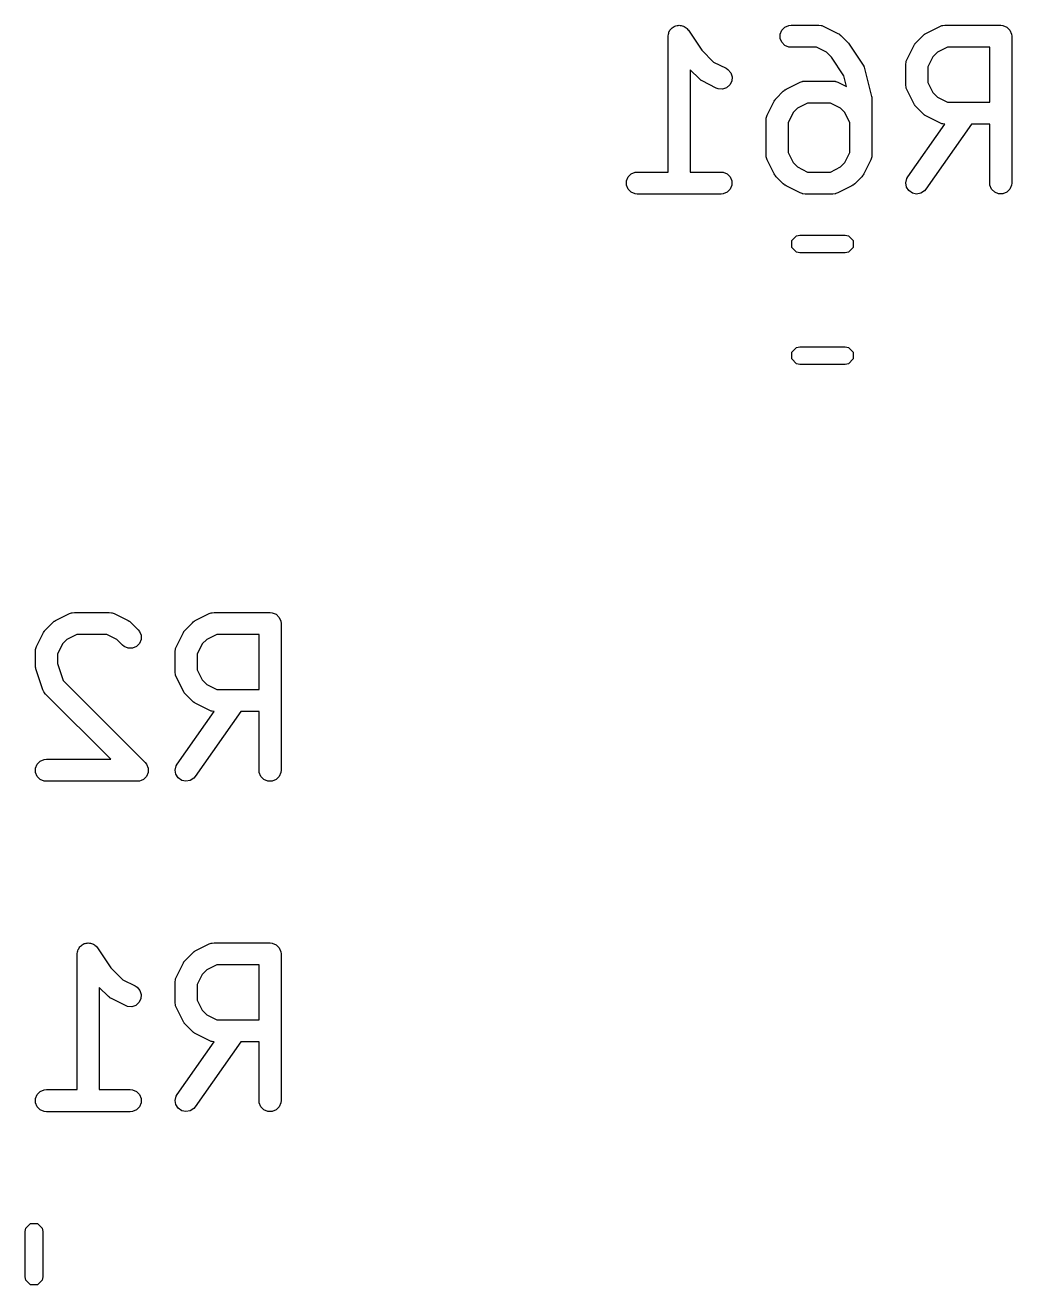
# Model space of a CAD drawing. Extents: x 1.23 to 7.71, y -3.08 to -0.87.
# Drawn here: x 5.2587 to 5.5232, y -2.085 to -1.7472 of the extents above; entities that cross this region are included whole.
import ezdxf

# ---------------------------------------------------------------- set-up
doc = ezdxf.new("R2010")
doc.units = 0
doc.header["$MEASUREMENT"] = 0
doc.layers.add('BLACK', color=7, linetype='CONTINUOUS')

msp = doc.modelspace()

# ---------------------------------------------------------------- linework, layer by layer
at = {"layer": 'BLACK', "linetype": 'CONTINUOUS'}
for p, q in [((5.43106, -1.75018), (5.43111, -1.74961)), ((5.43111, -1.74961), (5.43122, -1.74934)), ((5.43122, -1.74934), (5.43128, -1.74906)), ((5.43128, -1.74906), (5.43144, -1.74882)), ((5.43144, -1.74882), (5.43155, -1.74855)), ((5.43155, -1.74855), (5.43176, -1.74834)), ((5.43176, -1.74834), (5.43192, -1.7481)), ((5.43192, -1.7481), (5.43216, -1.74794)), ((5.43216, -1.74794), (5.43237, -1.74773)), ((5.43237, -1.74773), (5.43264, -1.74762)), ((5.43264, -1.74762), (5.43288, -1.74746)), ((5.43288, -1.74746), (5.43316, -1.7474)), ((5.43316, -1.7474), (5.43343, -1.74729)), ((5.43343, -1.74729), (5.43372, -1.74729)), ((5.43372, -1.74729), (5.43401, -1.74724)), ((5.43401, -1.74724), (5.43429, -1.74729)), ((5.43429, -1.74729), (5.43458, -1.74729)), ((5.43458, -1.74729), (5.43485, -1.74741)), ((5.43485, -1.74741), (5.43514, -1.74746)), ((5.43514, -1.74746), (5.43538, -1.74762)), ((5.43538, -1.74762), (5.43565, -1.74773)), ((5.43565, -1.74773), (5.43586, -1.74794)), ((5.43586, -1.74794), (5.4361, -1.7481)), ((5.4361, -1.7481), (5.43646, -1.74855)), ((5.43646, -1.74855), (5.43646, -1.74855)), ((5.43646, -1.74855), (5.43646, -1.74855)), ((5.43646, -1.74855), (5.43647, -1.74855)), ((5.43647, -1.74855), (5.44005, -1.75393)), ((5.46111, -1.74961), (5.46155, -1.74855)), ((5.46111, -1.75077), (5.46111, -1.74961)), ((5.46155, -1.74855), (5.46236, -1.74773)), ((5.46236, -1.74773), (5.46343, -1.74729)), ((5.46343, -1.74729), (5.464, -1.74724)), ((5.464, -1.74724), (5.4715, -1.74724)), ((5.4715, -1.74724), (5.47208, -1.74729)), ((5.47208, -1.74729), (5.47218, -1.74733)), ((5.47218, -1.74733), (5.47228, -1.74734)), ((5.47228, -1.74734), (5.47282, -1.74755)), ((5.47282, -1.74755), (5.47657, -1.74942)), ((5.47657, -1.74942), (5.47682, -1.74958)), ((5.47682, -1.74958), (5.47689, -1.74961)), ((5.47689, -1.74961), (5.47697, -1.74968)), ((5.49978, -1.74968), (5.49986, -1.74961)), ((5.49986, -1.74961), (5.49993, -1.74958)), ((5.49993, -1.74958), (5.50018, -1.74942)), ((5.50018, -1.74942), (5.50393, -1.74755)), ((5.50393, -1.74755), (5.50447, -1.74734)), ((5.50447, -1.74734), (5.50458, -1.74733)), ((5.50458, -1.74733), (5.50467, -1.74729)), ((5.50467, -1.74729), (5.50525, -1.74724)), ((5.50525, -1.74724), (5.52025, -1.74724)), ((5.52025, -1.74724), (5.52082, -1.74729)), ((5.52082, -1.74729), (5.52189, -1.74773)), ((5.52189, -1.74773), (5.5227, -1.74855)), ((5.5227, -1.74855), (5.52314, -1.74961)), ((5.52314, -1.74961), (5.5232, -1.75019)), ((5.43106, -1.75019), (5.43106, -1.75018)), ((5.43106, -1.78661), (5.43106, -1.75019)), ((5.43106, -1.75019), (5.43106, -1.75019)), ((5.43106, -1.75019), (5.43106, -1.75019)), ((5.46155, -1.75183), (5.46111, -1.75077)), ((5.46236, -1.75264), (5.46155, -1.75183)), ((5.46343, -1.75309), (5.46236, -1.75264)), ((5.47697, -1.74968), (5.47706, -1.74973)), ((5.47706, -1.74973), (5.47711, -1.74979)), ((5.47711, -1.74979), (5.47734, -1.74998)), ((5.47734, -1.74998), (5.47922, -1.75185)), ((5.47922, -1.75185), (5.47922, -1.75185)), ((5.47922, -1.75185), (5.47922, -1.75185)), ((5.47922, -1.75185), (5.47941, -1.75208)), ((5.47941, -1.75208), (5.47958, -1.7523)), ((5.47958, -1.7523), (5.47958, -1.7523)), ((5.47958, -1.7523), (5.47958, -1.7523)), ((5.47958, -1.7523), (5.48333, -1.75793)), ((5.49511, -1.75637), (5.49698, -1.75262)), ((5.49698, -1.75262), (5.49714, -1.75237)), ((5.49714, -1.75237), (5.49717, -1.7523)), ((5.49717, -1.7523), (5.49724, -1.75222)), ((5.49724, -1.75222), (5.49729, -1.75213)), ((5.49729, -1.75213), (5.49735, -1.75208)), ((5.49735, -1.75208), (5.49754, -1.75185)), ((5.49754, -1.75185), (5.49941, -1.74998)), ((5.49941, -1.74998), (5.49964, -1.74979)), ((5.49964, -1.74979), (5.49969, -1.74973)), ((5.49969, -1.74973), (5.49978, -1.74968)), ((5.5232, -1.75019), (5.5232, -1.78956)), ((5.44005, -1.75393), (5.44326, -1.75714)), ((5.464, -1.75314), (5.46343, -1.75309)), ((5.47081, -1.75314), (5.464, -1.75314)), ((5.4735, -1.75449), (5.47081, -1.75314)), ((5.47483, -1.75582), (5.4735, -1.75449)), ((5.47814, -1.76078), (5.47483, -1.75582)), ((5.4949, -1.75691), (5.49511, -1.75637)), ((5.50205, -1.75569), (5.5007, -1.75839)), ((5.50325, -1.75449), (5.50205, -1.75569)), ((5.50595, -1.75314), (5.50325, -1.75449)), ((5.51729, -1.75314), (5.50595, -1.75314)), ((5.51729, -1.76786), (5.51729, -1.75314)), ((5.43942, -1.76165), (5.43696, -1.75919)), ((5.43696, -1.75919), (5.43696, -1.78661)), ((5.44326, -1.75714), (5.44658, -1.7588)), ((5.44658, -1.7588), (5.44707, -1.75911)), ((5.44707, -1.75911), (5.44782, -1.75998)), ((5.48333, -1.75793), (5.4835, -1.75824)), ((5.4835, -1.75824), (5.48355, -1.7583)), ((5.48355, -1.7583), (5.48357, -1.75837)), ((5.48357, -1.75837), (5.48361, -1.75844)), ((5.48361, -1.75844), (5.48362, -1.75851)), ((5.48362, -1.75851), (5.48374, -1.75885)), ((5.48374, -1.75885), (5.48562, -1.76635)), ((5.4948, -1.75769), (5.49485, -1.75711)), ((5.4948, -1.76331), (5.4948, -1.75769)), ((5.49485, -1.75711), (5.49489, -1.75701)), ((5.49489, -1.75701), (5.4949, -1.75691)), ((5.5007, -1.75839), (5.5007, -1.76262)), ((5.43965, -1.76184), (5.43942, -1.76165)), ((5.4397, -1.7619), (5.43965, -1.76184)), ((5.43979, -1.76195), (5.4397, -1.7619)), ((5.43987, -1.76202), (5.43979, -1.76195)), ((5.43994, -1.76205), (5.43987, -1.76202)), ((5.44019, -1.7622), (5.43994, -1.76205)), ((5.44394, -1.76408), (5.44019, -1.7622)), ((5.4481, -1.76222), (5.44759, -1.76325)), ((5.44782, -1.75998), (5.44819, -1.76107)), ((5.44819, -1.76107), (5.4481, -1.76222)), ((5.46268, -1.76442), (5.46643, -1.76255)), ((5.46643, -1.76255), (5.46697, -1.76234)), ((5.46697, -1.76234), (5.46708, -1.76233)), ((5.46708, -1.76233), (5.46718, -1.76229)), ((5.46718, -1.76229), (5.46775, -1.76224)), ((5.46775, -1.76224), (5.47525, -1.76224)), ((5.47525, -1.76224), (5.47583, -1.76229)), ((5.47583, -1.76229), (5.47593, -1.76233)), ((5.47593, -1.76233), (5.47603, -1.76234)), ((5.47603, -1.76234), (5.47657, -1.76255)), ((5.47657, -1.76255), (5.47887, -1.76369)), ((5.47887, -1.76369), (5.47814, -1.76078)), ((5.5007, -1.76262), (5.50205, -1.76531)), ((5.44448, -1.76429), (5.44394, -1.76408)), ((5.44563, -1.76437), (5.44448, -1.76429)), ((5.44672, -1.764), (5.44563, -1.76437)), ((5.44759, -1.76325), (5.44672, -1.764)), ((5.46004, -1.76685), (5.46192, -1.76497)), ((5.46192, -1.76497), (5.46214, -1.76479)), ((5.46214, -1.76479), (5.46219, -1.76473)), ((5.46219, -1.76473), (5.46228, -1.76467)), ((5.46228, -1.76467), (5.46236, -1.76461)), ((5.46236, -1.76461), (5.46244, -1.76458)), ((5.46244, -1.76458), (5.46268, -1.76442)), ((5.48562, -1.76635), (5.48563, -1.76645)), ((5.48563, -1.76645), (5.48565, -1.76649)), ((5.48565, -1.76649), (5.48567, -1.7667)), ((5.49485, -1.76389), (5.4948, -1.76331)), ((5.49489, -1.76399), (5.49485, -1.76389)), ((5.4949, -1.76409), (5.49489, -1.76399)), ((5.49511, -1.76463), (5.4949, -1.76409)), ((5.49698, -1.76838), (5.49511, -1.76463)), ((5.50205, -1.76531), (5.50325, -1.76651)), ((5.50325, -1.76651), (5.50595, -1.76786)), ((5.45761, -1.77137), (5.45949, -1.76762)), ((5.45949, -1.76762), (5.45964, -1.76737)), ((5.45964, -1.76737), (5.45967, -1.7673)), ((5.45967, -1.7673), (5.45974, -1.76722)), ((5.45974, -1.76722), (5.4598, -1.76713)), ((5.4598, -1.76713), (5.45986, -1.76708)), ((5.45986, -1.76708), (5.46004, -1.76685)), ((5.46575, -1.76949), (5.46456, -1.77069)), ((5.46845, -1.76814), (5.46575, -1.76949)), ((5.47456, -1.76814), (5.46845, -1.76814)), ((5.47725, -1.76949), (5.47456, -1.76814)), ((5.47845, -1.77069), (5.47725, -1.76949)), ((5.48567, -1.7667), (5.4857, -1.76692)), ((5.4857, -1.76692), (5.48569, -1.76696)), ((5.48569, -1.76696), (5.4857, -1.76706)), ((5.4857, -1.76706), (5.4857, -1.78206)), ((5.49714, -1.76863), (5.49698, -1.76838)), ((5.49717, -1.7687), (5.49714, -1.76863)), ((5.49724, -1.76878), (5.49717, -1.7687)), ((5.49729, -1.76887), (5.49724, -1.76878)), ((5.49735, -1.76892), (5.49729, -1.76887)), ((5.49754, -1.76915), (5.49735, -1.76892)), ((5.49941, -1.77103), (5.49754, -1.76915)), ((5.50595, -1.76786), (5.51729, -1.76786)), ((5.4573, -1.77269), (5.45736, -1.77211)), ((5.4573, -1.78206), (5.4573, -1.77269)), ((5.45736, -1.77211), (5.4574, -1.77201)), ((5.4574, -1.77201), (5.45741, -1.77191)), ((5.45741, -1.77191), (5.45761, -1.77137)), ((5.46456, -1.77069), (5.46321, -1.77338)), ((5.4798, -1.77338), (5.47845, -1.77069)), ((5.49964, -1.77121), (5.49941, -1.77103)), ((5.49969, -1.77127), (5.49964, -1.77121)), ((5.49978, -1.77133), (5.49969, -1.77127)), ((5.49986, -1.77139), (5.49978, -1.77133)), ((5.49993, -1.77142), (5.49986, -1.77139)), ((5.50018, -1.77158), (5.49993, -1.77142)), ((5.50393, -1.77345), (5.50018, -1.77158)), ((5.46321, -1.77338), (5.46321, -1.78136)), ((5.4798, -1.78136), (5.4798, -1.77338)), ((5.49533, -1.78787), (5.50521, -1.77376)), ((5.51241, -1.77376), (5.50017, -1.79125)), ((5.50447, -1.77366), (5.50393, -1.77345)), ((5.50458, -1.77367), (5.50447, -1.77366)), ((5.50467, -1.77371), (5.50458, -1.77367)), ((5.50521, -1.77376), (5.50467, -1.77371)), ((5.51729, -1.77376), (5.51241, -1.77376)), ((5.51729, -1.78956), (5.51729, -1.77376)), ((5.45736, -1.78264), (5.4573, -1.78206)), ((5.4574, -1.78273), (5.45736, -1.78264)), ((5.45741, -1.78284), (5.4574, -1.78273)), ((5.45761, -1.78338), (5.45741, -1.78284)), ((5.45949, -1.78713), (5.45761, -1.78338)), ((5.46321, -1.78136), (5.46456, -1.78406)), ((5.47845, -1.78406), (5.4798, -1.78136)), ((5.48539, -1.78338), (5.48352, -1.78713)), ((5.4856, -1.78284), (5.48539, -1.78338)), ((5.48561, -1.78273), (5.4856, -1.78284)), ((5.48565, -1.78264), (5.48561, -1.78273)), ((5.4857, -1.78206), (5.48565, -1.78264)), ((5.42112, -1.7871), (5.42218, -1.78666)), ((5.42218, -1.78666), (5.42276, -1.78661)), ((5.42276, -1.78661), (5.43106, -1.78661)), ((5.43696, -1.78661), (5.44526, -1.78661)), ((5.44526, -1.78661), (5.44583, -1.78666)), ((5.44583, -1.78666), (5.4469, -1.7871)), ((5.46456, -1.78406), (5.46575, -1.78526)), ((5.46575, -1.78526), (5.46845, -1.78661)), ((5.46845, -1.78661), (5.47456, -1.78661)), ((5.47456, -1.78661), (5.47725, -1.78526)), ((5.47725, -1.78526), (5.47845, -1.78406)), ((5.41986, -1.78898), (5.4203, -1.78792)), ((5.41986, -1.79014), (5.41986, -1.78898)), ((5.4203, -1.7912), (5.41986, -1.79014)), ((5.4203, -1.78792), (5.42112, -1.7871)), ((5.4469, -1.7871), (5.44771, -1.78792)), ((5.44771, -1.78792), (5.44815, -1.78898)), ((5.44815, -1.79014), (5.44771, -1.7912)), ((5.44815, -1.78898), (5.44815, -1.79014)), ((5.45964, -1.78738), (5.45949, -1.78713)), ((5.45967, -1.78745), (5.45964, -1.78738)), ((5.45974, -1.78753), (5.45967, -1.78745)), ((5.4598, -1.78762), (5.45974, -1.78753)), ((5.45986, -1.78767), (5.4598, -1.78762)), ((5.46004, -1.7879), (5.45986, -1.78767)), ((5.46192, -1.78977), (5.46004, -1.7879)), ((5.46214, -1.78996), (5.46192, -1.78977)), ((5.46219, -1.79002), (5.46214, -1.78996)), ((5.46228, -1.79007), (5.46219, -1.79002)), ((5.46236, -1.79014), (5.46228, -1.79007)), ((5.46244, -1.79017), (5.46236, -1.79014)), ((5.48064, -1.79014), (5.48057, -1.79017)), ((5.48072, -1.79007), (5.48064, -1.79014)), ((5.48081, -1.79002), (5.48072, -1.79007)), ((5.48086, -1.78996), (5.48081, -1.79002)), ((5.48109, -1.78977), (5.48086, -1.78996)), ((5.48297, -1.7879), (5.48109, -1.78977)), ((5.48315, -1.78767), (5.48297, -1.7879)), ((5.48321, -1.78762), (5.48315, -1.78767)), ((5.48327, -1.78753), (5.48321, -1.78762)), ((5.48333, -1.78745), (5.48327, -1.78753)), ((5.48336, -1.78738), (5.48333, -1.78745)), ((5.48352, -1.78713), (5.48336, -1.78738)), ((5.4948, -1.7895), (5.49505, -1.78837)), ((5.495, -1.79063), (5.4948, -1.7895)), ((5.49505, -1.78837), (5.49533, -1.78787)), ((5.51735, -1.79014), (5.51729, -1.78956)), ((5.51779, -1.7912), (5.51735, -1.79014)), ((5.52314, -1.79014), (5.5227, -1.7912)), ((5.5232, -1.78956), (5.52314, -1.79014)), ((5.42112, -1.79201), (5.4203, -1.7912)), ((5.42218, -1.79246), (5.42112, -1.79201)), ((5.42276, -1.79251), (5.42218, -1.79246)), ((5.44526, -1.79251), (5.42276, -1.79251)), ((5.44583, -1.79246), (5.44526, -1.79251)), ((5.4469, -1.79201), (5.44583, -1.79246)), ((5.44771, -1.7912), (5.4469, -1.79201)), ((5.46268, -1.79033), (5.46244, -1.79017)), ((5.46643, -1.7922), (5.46268, -1.79033)), ((5.46697, -1.79241), (5.46643, -1.7922)), ((5.46708, -1.79242), (5.46697, -1.79241)), ((5.46718, -1.79246), (5.46708, -1.79242)), ((5.46775, -1.79251), (5.46718, -1.79246)), ((5.47525, -1.79251), (5.46775, -1.79251)), ((5.47583, -1.79246), (5.47525, -1.79251)), ((5.47593, -1.79242), (5.47583, -1.79246)), ((5.47603, -1.79241), (5.47593, -1.79242)), ((5.47657, -1.7922), (5.47603, -1.79241)), ((5.48032, -1.79033), (5.47657, -1.7922)), ((5.48057, -1.79017), (5.48032, -1.79033)), ((5.49562, -1.7916), (5.495, -1.79063)), ((5.49656, -1.79226), (5.49562, -1.7916)), ((5.49769, -1.79251), (5.49656, -1.79226)), ((5.49882, -1.79231), (5.49769, -1.79251)), ((5.49979, -1.79169), (5.49882, -1.79231)), ((5.50017, -1.79125), (5.49979, -1.79169)), ((5.51861, -1.79201), (5.51779, -1.7912)), ((5.51967, -1.79246), (5.51861, -1.79201)), ((5.52082, -1.79246), (5.51967, -1.79246)), ((5.52189, -1.79201), (5.52082, -1.79246)), ((5.5227, -1.7912), (5.52189, -1.79201)), ((5.46549, -1.80372), (5.46639, -1.80354)), ((5.46639, -1.80354), (5.47849, -1.80354)), ((5.47849, -1.80354), (5.47939, -1.80372)), ((5.46421, -1.805), (5.46549, -1.80372)), ((5.46421, -1.80681), (5.46421, -1.805)), ((5.46549, -1.80809), (5.46421, -1.80681)), ((5.47939, -1.80372), (5.48067, -1.805)), ((5.48067, -1.80681), (5.47939, -1.80809)), ((5.48067, -1.805), (5.48067, -1.80681)), ((5.46639, -1.80827), (5.46549, -1.80809)), ((5.47849, -1.80827), (5.46639, -1.80827)), ((5.47939, -1.80809), (5.47849, -1.80827)), ((5.46421, -1.83492), (5.46549, -1.83364)), ((5.46549, -1.83364), (5.46639, -1.83346)), ((5.46639, -1.83346), (5.47849, -1.83346)), ((5.47849, -1.83346), (5.47939, -1.83364)), ((5.47939, -1.83364), (5.48067, -1.83492)), ((5.46421, -1.83673), (5.46421, -1.83492)), ((5.46549, -1.83801), (5.46421, -1.83673)), ((5.48067, -1.83673), (5.47939, -1.83801)), ((5.48067, -1.83492), (5.48067, -1.83673)), ((5.46639, -1.83819), (5.46549, -1.83801)), ((5.47849, -1.83819), (5.46639, -1.83819)), ((5.47939, -1.83801), (5.47849, -1.83819)), ((5.27052, -1.90503), (5.27106, -1.90482)), ((5.27106, -1.90482), (5.27117, -1.90481)), ((5.27117, -1.90481), (5.27126, -1.90477)), ((5.27126, -1.90477), (5.27184, -1.90472)), ((5.27184, -1.90472), (5.28121, -1.90472)), ((5.28121, -1.90472), (5.28179, -1.90477)), ((5.28179, -1.90477), (5.28189, -1.90481)), ((5.28189, -1.90481), (5.28199, -1.90482)), ((5.28199, -1.90482), (5.28254, -1.90503)), ((5.30802, -1.90503), (5.30856, -1.90482)), ((5.30856, -1.90482), (5.30866, -1.90481)), ((5.30866, -1.90481), (5.30876, -1.90477)), ((5.30876, -1.90477), (5.30934, -1.90472)), ((5.30934, -1.90472), (5.32433, -1.90472)), ((5.32433, -1.90472), (5.32491, -1.90477)), ((5.32491, -1.90477), (5.32597, -1.90521)), ((5.26413, -1.90933), (5.266, -1.90746)), ((5.266, -1.90746), (5.26623, -1.90727)), ((5.26623, -1.90727), (5.26628, -1.90721)), ((5.26628, -1.90721), (5.26637, -1.90716)), ((5.26637, -1.90716), (5.26645, -1.90709)), ((5.26645, -1.90709), (5.26652, -1.90706)), ((5.26652, -1.90706), (5.26677, -1.9069)), ((5.26677, -1.9069), (5.27052, -1.90503)), ((5.28254, -1.90503), (5.28628, -1.9069)), ((5.28628, -1.9069), (5.28653, -1.90706)), ((5.28653, -1.90706), (5.2866, -1.90709)), ((5.2866, -1.90709), (5.28669, -1.90716)), ((5.28669, -1.90716), (5.28677, -1.90721)), ((5.28677, -1.90721), (5.28683, -1.90727)), ((5.28683, -1.90727), (5.28705, -1.90746)), ((5.28705, -1.90746), (5.28893, -1.90933)), ((5.30162, -1.90933), (5.3035, -1.90746)), ((5.3035, -1.90746), (5.30373, -1.90727)), ((5.30373, -1.90727), (5.30378, -1.90721)), ((5.30378, -1.90721), (5.30387, -1.90716)), ((5.30387, -1.90716), (5.30395, -1.90709)), ((5.30395, -1.90709), (5.30402, -1.90706)), ((5.30402, -1.90706), (5.30427, -1.9069)), ((5.30427, -1.9069), (5.30802, -1.90503)), ((5.32597, -1.90521), (5.32679, -1.90603)), ((5.32679, -1.90603), (5.32723, -1.90709)), ((5.32723, -1.90709), (5.32729, -1.90767)), ((5.32729, -1.90767), (5.32729, -1.94704)), ((5.2617, -1.91385), (5.26358, -1.9101)), ((5.26358, -1.9101), (5.26373, -1.90985)), ((5.26373, -1.90985), (5.26376, -1.90978)), ((5.26376, -1.90978), (5.26383, -1.9097)), ((5.26383, -1.9097), (5.26388, -1.90961)), ((5.26388, -1.90961), (5.26394, -1.90956)), ((5.26394, -1.90956), (5.26413, -1.90933)), ((5.27254, -1.91062), (5.26984, -1.91197)), ((5.28052, -1.91062), (5.27254, -1.91062)), ((5.28322, -1.91197), (5.28052, -1.91062)), ((5.28893, -1.90933), (5.28929, -1.90978)), ((5.28929, -1.90978), (5.28974, -1.91084)), ((5.28974, -1.91084), (5.28974, -1.912)), ((5.2992, -1.91385), (5.30107, -1.9101)), ((5.30107, -1.9101), (5.30123, -1.90985)), ((5.30123, -1.90985), (5.30126, -1.90978)), ((5.30126, -1.90978), (5.30132, -1.9097)), ((5.30132, -1.9097), (5.30138, -1.90961)), ((5.30138, -1.90961), (5.30144, -1.90956)), ((5.30144, -1.90956), (5.30162, -1.90933)), ((5.31003, -1.91062), (5.30734, -1.91197)), ((5.32138, -1.91062), (5.31003, -1.91062)), ((5.32138, -1.92534), (5.32138, -1.91062)), ((5.26139, -1.91517), (5.26145, -1.91459)), ((5.26145, -1.91459), (5.26149, -1.9145)), ((5.26149, -1.91439), (5.2617, -1.91385)), ((5.26149, -1.9145), (5.26149, -1.91439)), ((5.26864, -1.91317), (5.26729, -1.91587)), ((5.26984, -1.91197), (5.26864, -1.91317)), ((5.28475, -1.91351), (5.28322, -1.91197)), ((5.2852, -1.91387), (5.28475, -1.91351)), ((5.28626, -1.91432), (5.2852, -1.91387)), ((5.28742, -1.91432), (5.28626, -1.91432)), ((5.28848, -1.91387), (5.28742, -1.91432)), ((5.28929, -1.91306), (5.28848, -1.91387)), ((5.28974, -1.912), (5.28929, -1.91306)), ((5.29888, -1.91517), (5.29894, -1.91459)), ((5.29894, -1.91459), (5.29898, -1.9145)), ((5.29898, -1.9145), (5.29899, -1.91439)), ((5.29899, -1.91439), (5.2992, -1.91385)), ((5.30614, -1.91317), (5.30479, -1.91587)), ((5.30734, -1.91197), (5.30614, -1.91317)), ((5.26139, -1.91892), (5.26139, -1.91517)), ((5.26729, -1.91587), (5.26729, -1.91844)), ((5.26729, -1.91844), (5.2688, -1.92295)), ((5.29888, -1.92079), (5.29888, -1.91517)), ((5.30479, -1.91587), (5.30479, -1.9201)), ((5.26142, -1.91921), (5.26139, -1.91892)), ((5.26141, -1.91929), (5.26142, -1.91921)), ((5.26144, -1.91939), (5.26141, -1.91929)), ((5.26145, -1.91949), (5.26144, -1.91939)), ((5.26148, -1.91957), (5.26145, -1.91949)), ((5.26154, -1.91985), (5.26148, -1.91957)), ((5.26342, -1.92548), (5.26154, -1.91985)), ((5.29894, -1.92137), (5.29888, -1.92079)), ((5.29898, -1.92147), (5.29894, -1.92137)), ((5.29899, -1.92157), (5.29898, -1.92147)), ((5.2992, -1.92211), (5.29899, -1.92157)), ((5.30479, -1.9201), (5.30614, -1.92279)), ((5.2688, -1.92295), (5.2908, -1.94495)), ((5.30107, -1.92586), (5.2992, -1.92211)), ((5.30614, -1.92279), (5.30734, -1.92399)), ((5.30734, -1.92399), (5.31003, -1.92534)), ((5.26365, -1.92601), (5.26342, -1.92548)), ((5.26372, -1.92609), (5.26365, -1.92601)), ((5.26376, -1.92618), (5.26372, -1.92609)), ((5.26413, -1.92663), (5.26376, -1.92618)), ((5.28159, -1.94409), (5.26413, -1.92663)), ((5.30123, -1.92611), (5.30107, -1.92586)), ((5.30126, -1.92618), (5.30123, -1.92611)), ((5.30132, -1.92626), (5.30126, -1.92618)), ((5.30138, -1.92635), (5.30132, -1.92626)), ((5.30144, -1.9264), (5.30138, -1.92635)), ((5.30162, -1.92663), (5.30144, -1.9264)), ((5.3035, -1.92851), (5.30162, -1.92663)), ((5.30373, -1.92869), (5.3035, -1.92851)), ((5.31003, -1.92534), (5.32138, -1.92534)), ((5.29942, -1.94535), (5.30929, -1.93124)), ((5.30378, -1.92875), (5.30373, -1.92869)), ((5.30387, -1.92881), (5.30378, -1.92875)), ((5.30395, -1.92887), (5.30387, -1.92881)), ((5.30402, -1.9289), (5.30395, -1.92887)), ((5.30427, -1.92906), (5.30402, -1.9289)), ((5.3165, -1.93125), (5.30426, -1.94873)), ((5.30802, -1.93093), (5.30427, -1.92906)), ((5.30856, -1.93114), (5.30802, -1.93093)), ((5.30866, -1.93115), (5.30856, -1.93114)), ((5.30876, -1.93119), (5.30866, -1.93115)), ((5.30929, -1.93124), (5.30876, -1.93119)), ((5.32138, -1.93125), (5.3165, -1.93125)), ((5.32138, -1.94704), (5.32138, -1.93125)), ((5.26145, -1.94646), (5.26189, -1.9454)), ((5.26189, -1.9454), (5.2627, -1.94459)), ((5.2627, -1.94459), (5.26377, -1.94414)), ((5.26377, -1.94414), (5.26434, -1.94409)), ((5.26434, -1.94409), (5.28159, -1.94409)), ((5.2908, -1.94495), (5.29117, -1.9454)), ((5.29117, -1.9454), (5.29161, -1.94646)), ((5.29913, -1.94585), (5.29942, -1.94535)), ((5.26145, -1.94762), (5.26145, -1.94646)), ((5.26189, -1.94868), (5.26145, -1.94762)), ((5.2627, -1.9495), (5.26189, -1.94868)), ((5.29117, -1.94868), (5.29035, -1.9495)), ((5.29161, -1.94762), (5.29117, -1.94868)), ((5.29161, -1.94646), (5.29161, -1.94762)), ((5.29889, -1.94698), (5.29913, -1.94585)), ((5.29909, -1.94811), (5.29889, -1.94698)), ((5.2997, -1.94908), (5.29909, -1.94811)), ((5.30426, -1.94873), (5.30388, -1.94917)), ((5.32144, -1.94762), (5.32138, -1.94704)), ((5.32188, -1.94868), (5.32144, -1.94762)), ((5.32269, -1.9495), (5.32188, -1.94868)), ((5.32679, -1.94868), (5.32597, -1.9495)), ((5.32723, -1.94762), (5.32679, -1.94868)), ((5.32729, -1.94704), (5.32723, -1.94762)), ((5.26377, -1.94994), (5.2627, -1.9495)), ((5.26434, -1.94999), (5.26377, -1.94994)), ((5.28871, -1.94999), (5.26434, -1.94999)), ((5.28929, -1.94994), (5.28871, -1.94999)), ((5.28976, -1.94974), (5.28929, -1.94994)), ((5.29035, -1.9495), (5.28976, -1.94974)), ((5.30065, -1.94974), (5.2997, -1.94908)), ((5.30177, -1.94999), (5.30065, -1.94974)), ((5.30291, -1.94979), (5.30177, -1.94999)), ((5.30388, -1.94917), (5.30291, -1.94979)), ((5.32376, -1.94994), (5.32269, -1.9495)), ((5.32491, -1.94994), (5.32376, -1.94994)), ((5.32597, -1.9495), (5.32491, -1.94994)), ((5.27264, -1.99625), (5.27269, -1.99568)), ((5.27269, -1.99568), (5.27281, -1.99541)), ((5.27281, -1.99541), (5.27286, -1.99512)), ((5.27286, -1.99512), (5.27302, -1.99488)), ((5.27302, -1.99488), (5.27314, -1.99461)), ((5.27314, -1.99461), (5.27334, -1.99441)), ((5.27334, -1.99441), (5.2735, -1.99416)), ((5.2735, -1.99416), (5.27375, -1.994)), ((5.27375, -1.994), (5.27395, -1.9938)), ((5.27395, -1.9938), (5.27422, -1.99369)), ((5.27422, -1.99369), (5.27446, -1.99352)), ((5.27446, -1.99352), (5.27475, -1.99347)), ((5.27475, -1.99347), (5.27501, -1.99336)), ((5.27501, -1.99336), (5.27531, -1.99336)), ((5.27531, -1.99336), (5.27559, -1.9933)), ((5.27559, -1.9933), (5.27588, -1.99336)), ((5.27588, -1.99336), (5.27617, -1.99336)), ((5.27617, -1.99336), (5.27644, -1.99347)), ((5.27644, -1.99347), (5.27672, -1.99353)), ((5.27672, -1.99353), (5.27696, -1.99369)), ((5.27696, -1.99369), (5.27723, -1.9938)), ((5.27723, -1.9938), (5.27744, -1.994)), ((5.27744, -1.994), (5.27768, -1.99417)), ((5.27768, -1.99417), (5.27804, -1.99461)), ((5.27804, -1.99461), (5.27805, -1.99461)), ((5.27805, -1.99461), (5.27805, -1.99461)), ((5.27805, -1.99461), (5.27805, -1.99461)), ((5.27805, -1.99461), (5.28163, -2)), ((5.30162, -1.99791), (5.3035, -1.99604)), ((5.3035, -1.99604), (5.30373, -1.99585)), ((5.30373, -1.99585), (5.30378, -1.99579)), ((5.30378, -1.99579), (5.30387, -1.99574)), ((5.30387, -1.99574), (5.30395, -1.99567)), ((5.30395, -1.99567), (5.30402, -1.99564)), ((5.30402, -1.99564), (5.30427, -1.99549)), ((5.30427, -1.99549), (5.30802, -1.99361)), ((5.30802, -1.99361), (5.30856, -1.9934)), ((5.30856, -1.9934), (5.30866, -1.9934)), ((5.30866, -1.9934), (5.30876, -1.99336)), ((5.30876, -1.99336), (5.30934, -1.9933)), ((5.30934, -1.9933), (5.32433, -1.9933)), ((5.32433, -1.9933), (5.32491, -1.99336)), ((5.32491, -1.99336), (5.32597, -1.9938)), ((5.32597, -1.9938), (5.32679, -1.99461)), ((5.32679, -1.99461), (5.32723, -1.99568)), ((5.32723, -1.99568), (5.32729, -1.99625)), ((5.27264, -2.03267), (5.27264, -1.99625)), ((5.27264, -1.99625), (5.27264, -1.99625)), ((5.27264, -1.99625), (5.27264, -1.99625)), ((5.27264, -1.99625), (5.27264, -1.99625)), ((5.2992, -2.00243), (5.30107, -1.99868)), ((5.30107, -1.99868), (5.30123, -1.99843)), ((5.30123, -1.99843), (5.30126, -1.99836)), ((5.30126, -1.99836), (5.30132, -1.99828)), ((5.30132, -1.99828), (5.30138, -1.99819)), ((5.30138, -1.99819), (5.30144, -1.99814)), ((5.30144, -1.99814), (5.30162, -1.99791)), ((5.31003, -1.99921), (5.30734, -2.00055)), ((5.32138, -1.99921), (5.31003, -1.99921)), ((5.32138, -2.01392), (5.32138, -1.99921)), ((5.32729, -1.99625), (5.32729, -2.03562)), ((5.28163, -2), (5.28484, -2.0032)), ((5.29899, -2.00297), (5.2992, -2.00243)), ((5.30614, -2.00175), (5.30479, -2.00445)), ((5.30734, -2.00055), (5.30614, -2.00175)), ((5.281, -2.00771), (5.27854, -2.00526)), ((5.27854, -2.00526), (5.27854, -2.03267)), ((5.28484, -2.0032), (5.28816, -2.00486)), ((5.28816, -2.00486), (5.28865, -2.00517)), ((5.28865, -2.00517), (5.2894, -2.00604)), ((5.2894, -2.00604), (5.28977, -2.00713)), ((5.29888, -2.00375), (5.29894, -2.00318)), ((5.29888, -2.00938), (5.29888, -2.00375)), ((5.29894, -2.00318), (5.29898, -2.00308)), ((5.29898, -2.00308), (5.29899, -2.00297)), ((5.30479, -2.00445), (5.30479, -2.00868)), ((5.28123, -2.0079), (5.281, -2.00771)), ((5.28128, -2.00796), (5.28123, -2.0079)), ((5.28137, -2.00802), (5.28128, -2.00796)), ((5.28145, -2.00808), (5.28137, -2.00802)), ((5.28152, -2.00811), (5.28145, -2.00808)), ((5.28177, -2.00827), (5.28152, -2.00811)), ((5.28552, -2.01014), (5.28177, -2.00827)), ((5.28917, -2.00931), (5.2883, -2.01007)), ((5.28969, -2.00828), (5.28917, -2.00931)), ((5.28977, -2.00713), (5.28969, -2.00828)), ((5.29894, -2.00995), (5.29888, -2.00938)), ((5.30479, -2.00868), (5.30614, -2.01138)), ((5.28606, -2.01035), (5.28552, -2.01014)), ((5.28721, -2.01043), (5.28606, -2.01035)), ((5.2883, -2.01007), (5.28721, -2.01043)), ((5.29898, -2.01005), (5.29894, -2.00995)), ((5.29899, -2.01016), (5.29898, -2.01005)), ((5.2992, -2.0107), (5.29899, -2.01016)), ((5.30107, -2.01445), (5.2992, -2.0107)), ((5.30614, -2.01138), (5.30734, -2.01257)), ((5.30734, -2.01257), (5.31003, -2.01392)), ((5.30123, -2.01469), (5.30107, -2.01445)), ((5.30126, -2.01477), (5.30123, -2.01469)), ((5.30132, -2.01485), (5.30126, -2.01477)), ((5.30138, -2.01494), (5.30132, -2.01485)), ((5.30144, -2.01499), (5.30138, -2.01494)), ((5.30162, -2.01521), (5.30144, -2.01499)), ((5.3035, -2.01709), (5.30162, -2.01521)), ((5.31003, -2.01392), (5.32138, -2.01392)), ((5.29942, -2.03393), (5.30929, -2.01982)), ((5.30373, -2.01727), (5.3035, -2.01709)), ((5.30378, -2.01733), (5.30373, -2.01727)), ((5.30387, -2.01739), (5.30378, -2.01733)), ((5.30395, -2.01746), (5.30387, -2.01739)), ((5.30402, -2.01749), (5.30395, -2.01746)), ((5.30427, -2.01764), (5.30402, -2.01749)), ((5.3165, -2.01983), (5.30426, -2.03732)), ((5.30802, -2.01952), (5.30427, -2.01764)), ((5.30856, -2.01972), (5.30802, -2.01952)), ((5.30866, -2.01973), (5.30856, -2.01972)), ((5.30876, -2.01977), (5.30866, -2.01973)), ((5.30929, -2.01982), (5.30876, -2.01977)), ((5.32138, -2.01983), (5.3165, -2.01983)), ((5.32138, -2.03562), (5.32138, -2.01983)), ((5.26189, -2.03398), (5.2627, -2.03317)), ((5.2627, -2.03317), (5.26377, -2.03273)), ((5.26377, -2.03273), (5.26434, -2.03267)), ((5.26434, -2.03267), (5.27264, -2.03267)), ((5.27854, -2.03267), (5.28684, -2.03267)), ((5.28684, -2.03267), (5.28742, -2.03273)), ((5.28742, -2.03273), (5.28848, -2.03317)), ((5.28848, -2.03317), (5.28929, -2.03398)), ((5.26145, -2.03505), (5.26189, -2.03398)), ((5.26145, -2.0362), (5.26145, -2.03505)), ((5.26189, -2.03726), (5.26145, -2.0362)), ((5.28929, -2.03398), (5.28974, -2.03505)), ((5.28974, -2.0362), (5.28929, -2.03726)), ((5.28974, -2.03505), (5.28974, -2.0362)), ((5.29889, -2.03556), (5.29913, -2.03443)), ((5.29909, -2.03669), (5.29889, -2.03556)), ((5.2997, -2.03766), (5.29909, -2.03669)), ((5.29913, -2.03443), (5.29942, -2.03393)), ((5.32144, -2.0362), (5.32138, -2.03562)), ((5.32188, -2.03726), (5.32144, -2.0362)), ((5.32723, -2.0362), (5.32679, -2.03726)), ((5.32729, -2.03562), (5.32723, -2.0362)), ((5.2627, -2.03808), (5.26189, -2.03726)), ((5.26377, -2.03852), (5.2627, -2.03808)), ((5.26434, -2.03858), (5.26377, -2.03852)), ((5.28684, -2.03858), (5.26434, -2.03858)), ((5.28742, -2.03852), (5.28684, -2.03858)), ((5.28848, -2.03808), (5.28742, -2.03852)), ((5.28929, -2.03726), (5.28848, -2.03808)), ((5.30065, -2.03833), (5.2997, -2.03766)), ((5.30177, -2.03857), (5.30065, -2.03833)), ((5.30291, -2.03837), (5.30177, -2.03857)), ((5.30388, -2.03776), (5.30291, -2.03837)), ((5.30426, -2.03732), (5.30388, -2.03776)), ((5.32269, -2.03808), (5.32188, -2.03726)), ((5.32376, -2.03852), (5.32269, -2.03808)), ((5.32491, -2.03852), (5.32376, -2.03852)), ((5.32597, -2.03808), (5.32491, -2.03852)), ((5.32679, -2.03726), (5.32597, -2.03808)), ((5.25866, -2.07072), (5.25884, -2.06982)), ((5.25884, -2.06982), (5.26012, -2.06854)), ((5.26012, -2.06854), (5.26193, -2.06854)), ((5.26193, -2.06854), (5.26321, -2.06982)), ((5.26321, -2.06982), (5.26339, -2.07072)), ((5.25866, -2.08282), (5.25866, -2.07072)), ((5.26339, -2.07072), (5.26339, -2.08282)), ((5.25884, -2.08372), (5.25866, -2.08282)), ((5.26012, -2.085), (5.25884, -2.08372)), ((5.26321, -2.08372), (5.26193, -2.085)), ((5.26339, -2.08282), (5.26321, -2.08372)), ((5.26193, -2.085), (5.26012, -2.085))]:
    msp.add_line(p, q, dxfattribs=at)

doc.saveas('drawing.dxf')
